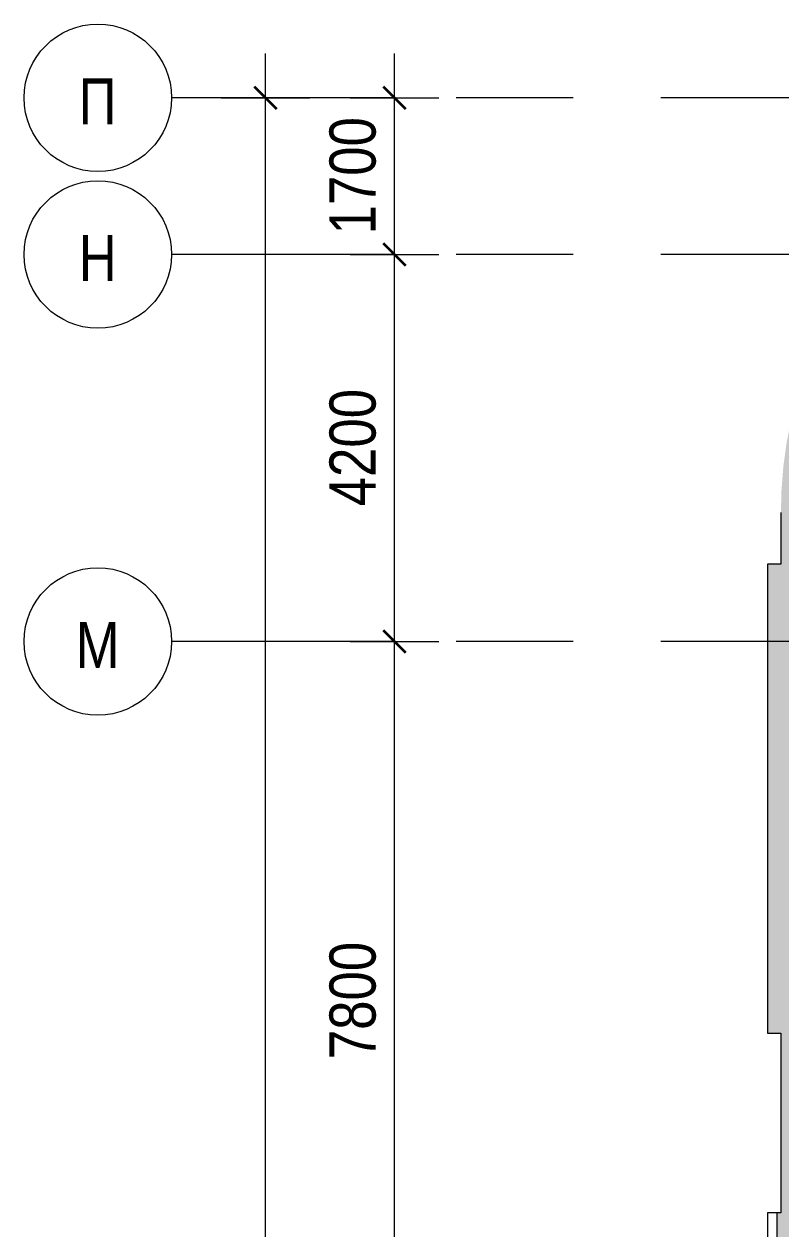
# Model space of a CAD drawing. Header units: millimetres. Extents: x 48966 to 155647, y -43515 to 30475.
# Drawn here: x 48966 to 57177, y 13142 to 26217 of the extents above; entities that cross this region are included whole.
import ezdxf

# ---------------------------------------------------------------- set-up
doc = ezdxf.new("R2010")
doc.units = ezdxf.units.MM
doc.linetypes.add('Осевые', pattern=[6350, 1270, -952.5, 3175, -952.5])
for name, color, linetype, lineweight in [('Оси', 7, 'Continuous', 9), ('Оси-1', 7, 'Continuous', 18), ('Оси-2', 7, 'Осевые', 9), ('Перекрытия', 7, 'Continuous', 9), ('Размеры', 7, 'Continuous', 9), ('Размеры-200', 7, 'Continuous', 9), ('Фундамент несущей конструкции', 7, 'Continuous', 9), ('Фундамент несущей конструкции-1', 7, 'Continuous', 18)]:
    doc.layers.add(name, color=color, linetype=linetype, lineweight=lineweight)
doc.styles.add('Arial Narrow', font='ARIALN.TTF', dxfattribs={"height": 500})
doc.dimstyles.new('Диагональ_-_2_5_мм_Arial_narrow', dxfattribs={"dimscale": 304.8, "dimtxt": 511.715487, "dimasz": 0.787402, "dimexe": 1.574803, "dimexo": 0.0625, "dimgap": 0.19685, "dimtad": 1, "dimdec": 0, "dimzin": 0, "dimdsep": 46, "dimtxsty": 'Arial Narrow', "dimblk1": 'OBLIQUE', "dimblk2": 'OBLIQUE', "dimsah": 1, "dimcen": 0.09, "dimdle": 1.574803, "dimazin": 0, "dimtfac": 1, "dimtdec": 4, "dimtix": 1, "dimtmove": 0, "dimatfit": 3, "dimfxl": 1.574803, "dimfxlon": 1, "dimtvp": 1, "dimtolj": 1, "dimtzin": 0, "dimarcsym": 2})
doc.dimstyles.new('Диагональ_-_2_5_мм_Arial_narrow_1', dxfattribs={"dimscale": 304.8, "dimtxt": 511.715487, "dimasz": 0.787402, "dimexe": 1.574803, "dimexo": 0.0625, "dimgap": 0.19685, "dimtad": 1, "dimdec": 0, "dimzin": 0, "dimdsep": 46, "dimtxsty": 'Arial Narrow', "dimblk1": 'OBLIQUE', "dimblk2": 'OBLIQUE', "dimsah": 1, "dimcen": 0.09, "dimdle": 1.574803, "dimazin": 0, "dimtfac": 1, "dimtdec": 4, "dimtix": 1, "dimtmove": 1, "dimatfit": 3, "dimfxl": 1.574803, "dimfxlon": 1, "dimtvp": 1, "dimtolj": 1, "dimtzin": 0, "dimarcsym": 2})

# ---------------------------------------------------------------- blocks, each defined once
blk = doc.blocks.new('Стена наружная на отм_-10_450 - Стена наружная на отм_-10_450-507337-План -1-го этажа на отм_ -10_350')
at = {"layer": 'Фундамент несущей конструкции'}
h = blk.add_hatch(dxfattribs=at)
h.set_pattern_fill('FP_1', color=256, style=0, pattern_type=2)
h.set_pattern_definition([(45, (0, 0), (-493.914, 493.914), []), (45, (493.9, 0), (-493.914, 493.914), [873.125, -174.625, 6.706, -167.919])])
h.paths.add_polyline_path([(150600, -31683), (149464, -28563), (149310, -28563), (139787, -2397), (139923, -2348), (136399, 7336), (136262, 7286), (133987, 13537), (133818, 13982), (133638, 14423), (133445, 14859), (133241, 15289), (133026, 15714), (132799, 16134), (132561, 16546), (132312, 16953), (132053, 17352), (131783, 17745), (131502, 18130), (131211, 18508), (131318, 18614), (131029, 18984), (130730, 19346), (130422, 19700), (130105, 20047), (129780, 20385), (129445, 20714), (129103, 21035), (128752, 21347), (128385, 21656), (128026, 21943), (127652, 22227), (127271, 22501), (126883, 22765), (126488, 23019), (126087, 23262), (125680, 23496), (125267, 23718), (124848, 23930), (124423, 24131), (123994, 24321), (123560, 24500), (123122, 24668), (122679, 24824), (122233, 24969), (121782, 25102), (121329, 25223), (120873, 25333), (120569, 25417), (120532, 25230), (120097, 25310), (119661, 25379), (119223, 25438), (118784, 25486), (118344, 25524), (117903, 25551), (117461, 25567), (117020, 25572), (109837, 25572), (109837, 25717), (100042, 25717), (100042, 25542), (86232, 25542), (86232, 25572), (61832, 25572), (61588, 25566), (61345, 25547), (61103, 25515), (60864, 25470), (60627, 25414), (60393, 25344), (60134, 25251), (59938, 25170), (59718, 25065), (59504, 24948), (59296, 24821), (59095, 24683), (58902, 24535), (58717, 24376), (58540, 24209), (58372, 24032), (58214, 23847), (58066, 23653), (57928, 23452), (57793, 23232), (57667, 22994), (57579, 22810), (57486, 22585), (57404, 22356), (57335, 22122), (57272, 21849), (57234, 21645), (57202, 21404), (57183, 21157), (57177, 20917), (57177, 20357), (57032, 20357), (57032, 15267), (57177, 15267), (57177, 13317), (57132, 13317), (57132, 5867), (57032, 5867), (57032, 2617), (57242, 2617), (57242, -43), (57032, -43), (57032, -2533), (57177, -2533), (57177, -21043), (57051, -21043), (57026, -21292), (57014, -21542), (57014, -21793), (57027, -22043), (57053, -22292), (57091, -22540), (57141, -22785), (57204, -23028), (57278, -23267), (57365, -23502), (57463, -23732), (57573, -23957), (57694, -24176), (57826, -24389), (57969, -24595), (58122, -24794), (58284, -24985), (58489, -25199), (58637, -25340), (58826, -25504), (59023, -25659), (59228, -25803), (59440, -25936), (59658, -26059), (59882, -26171), (59978, -25988), (74463, -30779), (74857, -30903), (75253, -31017), (75653, -31119), (76055, -31210), (76460, -31291), (76866, -31360), (77275, -31418), (77684, -31465), (78095, -31501), (78481, -31521), (78867, -31534), (79253, -31538), (91782, -31538), (91782, -31683), (108582, -31683), (108582, -31508), (142782, -31508), (142782, -31683), (148121, -31683)], flags=0)
h.paths.add_polyline_path([(146476, -31383), (143082, -31383), (143082, -31208), (108282, -31208), (108282, -31383), (92082, -31383), (92082, -31238), (79047, -31236), (78951, -31235), (78649, -31228), (78657, -31154), (77594, -31083), (77586, -31153), (77201, -31106), (76817, -31049), (76435, -30981), (76055, -30904), (75676, -30816), (75301, -30719), (74928, -30611), (74558, -30494), (59829, -25623), (59753, -25770), (59548, -25651), (59350, -25523), (59158, -25385), (58974, -25237), (58797, -25080), (58628, -24914), (58468, -24740), (58317, -24558), (58175, -24369), (58043, -24172), (57922, -23970), (57810, -23761), (57709, -23547), (57620, -23328), (57539, -23098), (57474, -22879), (57418, -22649), (57372, -22406), (57341, -22182), (57321, -21947), (57313, -21710), (57316, -21474), (57332, -21238), (57477, -21238), (57477, -2233), (57332, -2233), (57332, -343), (57542, -343), (57542, 2917), (57332, 2917), (57332, 13017), (57477, 13017), (57477, 15567), (57332, 15567), (57332, 20057), (57477, 20057), (57477, 20917), (57484, 21157), (57500, 21372), (57530, 21598), (57578, 21849), (57625, 22044), (57690, 22263), (57766, 22478), (57853, 22688), (57951, 22894), (58078, 23124), (58179, 23289), (58308, 23477), (58447, 23658), (58595, 23831), (58752, 23997), (58918, 24154), (59091, 24302), (59272, 24440), (59460, 24570), (59654, 24689), (59854, 24797), (60060, 24896), (60271, 24983), (60486, 25059), (60704, 25124), (60956, 25182), (61150, 25219), (61376, 25248), (61604, 25266), (61832, 25272), (85932, 25272), (85932, 25242), (100342, 25242), (100342, 25417), (109537, 25417), (109537, 25272), (117025, 25272), (117348, 25286), (117672, 25291), (117996, 25287), (118319, 25274), (118762, 25241), (118862, 25231), (119172, 25195), (119482, 25151), (119790, 25098), (120162, 25022), (120481, 24948), (120457, 24854), (120622, 24820), (121081, 24719), (121538, 24606), (121992, 24481), (122442, 24344), (122889, 24195), (123332, 24035), (123770, 23864), (124204, 23681), (124633, 23487), (125096, 23262), (125475, 23067), (125888, 22840), (126294, 22603), (126741, 22326), (127088, 22098), (127475, 21830), (127855, 21552), (128228, 21264), (128593, 20967), (128950, 20661), (129300, 20345), (129640, 20020), (130030, 19627), (130296, 19345), (130611, 18995), (130917, 18637), (130809, 18529), (131091, 18175), (131364, 17813), (131674, 17374), (131880, 17069), (132124, 16688), (132358, 16300), (132582, 15906), (132796, 15506), (132999, 15102), (133192, 14692), (133374, 14277), (133545, 13858), (133705, 13434), (136083, 6901), (136219, 6951), (139538, -2169), (139402, -2218), (149100, -28863), (149254, -28863), (150172, -31383), (148121, -31383)], flags=0)
at = {"layer": 'Фундамент несущей конструкции-1'}
for p, q in [((57177, 20917), (57177, 20357)), ((57177, 20357), (57032, 20357)), ((57032, 20357), (57032, 15267)), ((57032, 15267), (57177, 15267)), ((57177, 15267), (57177, 13317)), ((57177, 13317), (57132, 13317)), ((57132, 13317), (57132, 5867))]:
    blk.add_line(p, q, dxfattribs=at)
blk = doc.blocks.new('Ось сетки - По умолчанию 2-349628-План -1-го этажа на отм_ -10_350')
at = {"layer": 'Оси-1'}
blk.add_circle((0, 0), 4, dxfattribs=at)
blk = doc.blocks.new('DIMBLOCK18-План -1-го этажа на отм_ -10_350')
at = {"layer": 'Размеры-200', "lineweight": 35, "transparency": 16777216}
for points in [[(51585, 25417), (51465, 25537), (51705, 25297)], [(51585, -31383), (51465, -31263), (51705, -31503)]]:
    blk.add_hatch(color=256, dxfattribs=at).paths.add_polyline_path(points, flags=0)
at = {"layer": 'Размеры-200', "transparency": 16777216}
for p, q in [((51585, -31863), (51585, 25897)), ((51105, 25417), (52065, 25417)), ((51585, 25417), (51105, 25417)), ((51585, -1550), (51585, -3533)), ((51585, -3533), (51585, -2983)), ((51105, -31383), (52065, -31383)), ((51585, -31383), (51105, -31383))]:
    blk.add_line(p, q, dxfattribs=at)
at = {"layer": 'Размеры-200', "lineweight": 35, "transparency": 16777216}
for p, q in [((51585, 25417), (51465, 25537)), ((51465, 25537), (51705, 25297)), ((51705, 25297), (51585, 25417)), ((51585, -31383), (51465, -31263)), ((51465, -31263), (51705, -31503)), ((51705, -31503), (51585, -31383))]:
    blk.add_line(p, q, dxfattribs=at)
at = {"layer": 'Размеры-200', "color": 0, "transparency": 16777216, "insert": (50879, -3133), "char_height": 500, "width": 1900.66, "attachment_point": 1, "rotation": 90, "line_spacing_factor": 0.974696, "style": 'Arial Narrow'}
blk.add_mtext('56800', dxfattribs=at)
blk = doc.blocks.new('_Oblique')
at = {"color": 0, "linetype": 'ByBlock', "lineweight": -2}
blk.add_line((-0.5, -0.5), (0.5, 0.5), dxfattribs=at)
blk = doc.blocks.new('DIMBLOCK29-План -1-го этажа на отм_ -10_350')
at = {"layer": 'Размеры-200', "lineweight": 35, "transparency": 16777216}
for points in [[(52985, 19517), (52865, 19637), (53105, 19397)], [(52985, 11717), (52865, 11837), (53105, 11597)]]:
    blk.add_hatch(color=256, dxfattribs=at).paths.add_polyline_path(points, flags=0)
for p, q in [((52985, 19517), (52865, 19637)), ((52865, 19637), (53105, 19397)), ((53105, 19397), (52985, 19517)), ((52985, 11717), (52865, 11837)), ((52865, 11837), (53105, 11597)), ((53105, 11597), (52985, 11717))]:
    blk.add_line(p, q, dxfattribs=at)
at = {"layer": 'Размеры-200', "transparency": 16777216}
for p, q in [((52505, 19517), (53465, 19517)), ((52985, 19517), (52505, 19517)), ((52985, 11717), (52985, 19517)), ((52505, 11717), (53465, 11717)), ((52985, 11717), (52505, 11717))]:
    blk.add_line(p, q, dxfattribs=at)
at = {"layer": 'Размеры-200', "color": 0, "transparency": 16777216, "insert": (52279, 14984), "char_height": 500, "width": 1520.53, "attachment_point": 1, "rotation": 90, "line_spacing_factor": 0.974696, "style": 'Arial Narrow'}
blk.add_mtext('7800', dxfattribs=at)
blk = doc.blocks.new('DIMBLOCK30-План -1-го этажа на отм_ -10_350')
at = {"layer": 'Размеры-200', "lineweight": 35, "transparency": 16777216}
for points in [[(52985, 23717), (52865, 23837), (53105, 23597)], [(52985, 19517), (52865, 19637), (53105, 19397)]]:
    blk.add_hatch(color=256, dxfattribs=at).paths.add_polyline_path(points, flags=0)
for p, q in [((52985, 23717), (52865, 23837)), ((52865, 23837), (53105, 23597)), ((53105, 23597), (52985, 23717)), ((52985, 19517), (52865, 19637)), ((52865, 19637), (53105, 19397)), ((53105, 19397), (52985, 19517))]:
    blk.add_line(p, q, dxfattribs=at)
at = {"layer": 'Размеры-200', "transparency": 16777216}
for p, q in [((52505, 23717), (53465, 23717)), ((52985, 23717), (52505, 23717)), ((52985, 19517), (52985, 23717)), ((52505, 19517), (53465, 19517)), ((52985, 19517), (52505, 19517))]:
    blk.add_line(p, q, dxfattribs=at)
at = {"layer": 'Размеры-200', "color": 0, "transparency": 16777216, "insert": (52279, 20984), "char_height": 500, "width": 1520.53, "attachment_point": 1, "rotation": 90, "line_spacing_factor": 0.974696, "style": 'Arial Narrow'}
blk.add_mtext('4200', dxfattribs=at)
blk = doc.blocks.new('DIMBLOCK31-План -1-го этажа на отм_ -10_350')
at = {"layer": 'Размеры-200', "lineweight": 35, "transparency": 16777216}
for points in [[(52985, 25417), (52865, 25537), (53105, 25297)], [(52985, 23717), (52865, 23837), (53105, 23597)]]:
    blk.add_hatch(color=256, dxfattribs=at).paths.add_polyline_path(points, flags=0)
at = {"layer": 'Размеры-200', "transparency": 16777216}
for p, q in [((52985, 23717), (52985, 25897)), ((52505, 25417), (53465, 25417)), ((52985, 25417), (52505, 25417)), ((52505, 23717), (53465, 23717)), ((52985, 23717), (52505, 23717))]:
    blk.add_line(p, q, dxfattribs=at)
at = {"layer": 'Размеры-200', "lineweight": 35, "transparency": 16777216}
for p, q in [((52985, 25417), (52865, 25537)), ((52865, 25537), (53105, 25297)), ((53105, 25297), (52985, 25417)), ((52985, 23717), (52865, 23837)), ((52865, 23837), (53105, 23597)), ((53105, 23597), (52985, 23717))]:
    blk.add_line(p, q, dxfattribs=at)
at = {"layer": 'Размеры-200', "color": 0, "transparency": 16777216, "insert": (52279, 23934), "char_height": 500, "width": 1520.53, "attachment_point": 1, "rotation": 90, "line_spacing_factor": 0.974696, "style": 'Arial Narrow'}
blk.add_mtext('1700', dxfattribs=at)

msp = doc.modelspace()

# ---------------------------------------------------------------- linework, layer by layer
at = {"layer": 'Оси-2'}
for p, q in [((150171.6, 25417.1), (50565.6, 25417.1)), ((150171.6, 23717.1), (50565.6, 23717.1)), ((150171.6, 19517.1), (50565.6, 19517.1))]:
    msp.add_line(p, q, dxfattribs=at)
at = {"layer": 'Перекрытия'}
for p, q in [((57176.6, 20357.1), (57031.6, 20357.1)), ((57031.6, 20357.1), (57031.6, 15267.1)), ((57031.6, 15267.1), (57176.6, 15267.1)), ((57131.6, 13317.1), (57031.6, 13317.1)), ((57031.6, 13317.1), (57031.6, 13017.1)), ((57176.6, 13317.1), (57131.6, 13317.1))]:
    msp.add_line(p, q, dxfattribs=at)

# ---------------------------------------------------------------- block references
at = {"layer": 'Оси-1', "xscale": 199.9999999999999, "yscale": 199.9999999999999, "zscale": 199.9999999999999, "rotation": 89.99999999999982}
for p in [(49765.6, 25417.1), (49765.6, 23717.1), (49765.6, 19517.1)]:
    msp.add_blockref('Ось сетки - По умолчанию 2-349628-План -1-го этажа на отм_ -10_350', p, dxfattribs=at)
at = {"layer": 'Фундамент несущей конструкции'}
msp.add_blockref('Стена наружная на отм_-10_450 - Стена наружная на отм_-10_450-507337-План -1-го этажа на отм_ -10_350', (0, 0), dxfattribs=at)

# ---------------------------------------------------------------- texts
at = {"layer": 'Оси', "char_height": 500, "attachment_point": 1, "style": 'Arial Narrow'}
for s, insert, width in [('\\fArial Narrow|b0|i0|c204|p34|;П', (49557.4, 25627.7), 497.046), ('\\fArial Narrow|b0|i0|c204|p34|;Н', (49557.4, 23927.7), 497.046), ('\\fArial Narrow|b0|i0|c204|p34|;М', (49524.4, 19727.7), 577.215)]:
    msp.add_mtext(s, dxfattribs=dict(at, insert=insert, width=width))

# ---------------------------------------------------------------- dimensions: what is measured, and where the dimension line sits
at = {"layer": 'Размеры'}
dim = msp.add_linear_dim(base=(51585.5, 25417.1), p1=(51105.5, -31382.9), p2=(51105.5, 25417.1), angle=90, dimstyle='Диагональ_-_2_5_мм_Arial_narrow_1', override={"dimpost": '<>', "dimfxl": 56800}, dxfattribs=at)
dim.commit()
dim.dimension.update_dxf_attribs({"geometry": 'DIMBLOCK18-План -1-го этажа на отм_ -10_350', "text_midpoint": (51212.6, -2183.1), "dimtype": 160, "text_rotation": 90})
for base, p1, p2, override, picture, middle in [((52985.5, 25417.1), (52505.5, 23717.1), (52505.5, 25417.1), {"dimpost": '<>', "dimfxl": 1700}, 'DIMBLOCK31-План -1-го этажа на отм_ -10_350', (52670.2, 24567.1)), ((52985.5, 23717.1), (52505.5, 19517.1), (52505.5, 23717.1), {"dimpost": '<>', "dimfxl": 4200}, 'DIMBLOCK30-План -1-го этажа на отм_ -10_350', (52670.2, 21617.1)), ((52985.5, 19517.1), (52505.5, 11717.1), (52505.5, 19517.1), {"dimpost": '<>', "dimfxl": 7800}, 'DIMBLOCK29-План -1-го этажа на отм_ -10_350', (52670.2, 15617.1))]:
    dim = msp.add_linear_dim(base=base, p1=p1, p2=p2, angle=90, dimstyle='Диагональ_-_2_5_мм_Arial_narrow', override=override, dxfattribs=at)
    dim.commit()
    dim.dimension.update_dxf_attribs({"geometry": picture, "text_midpoint": middle})

doc.saveas('drawing.dxf')
